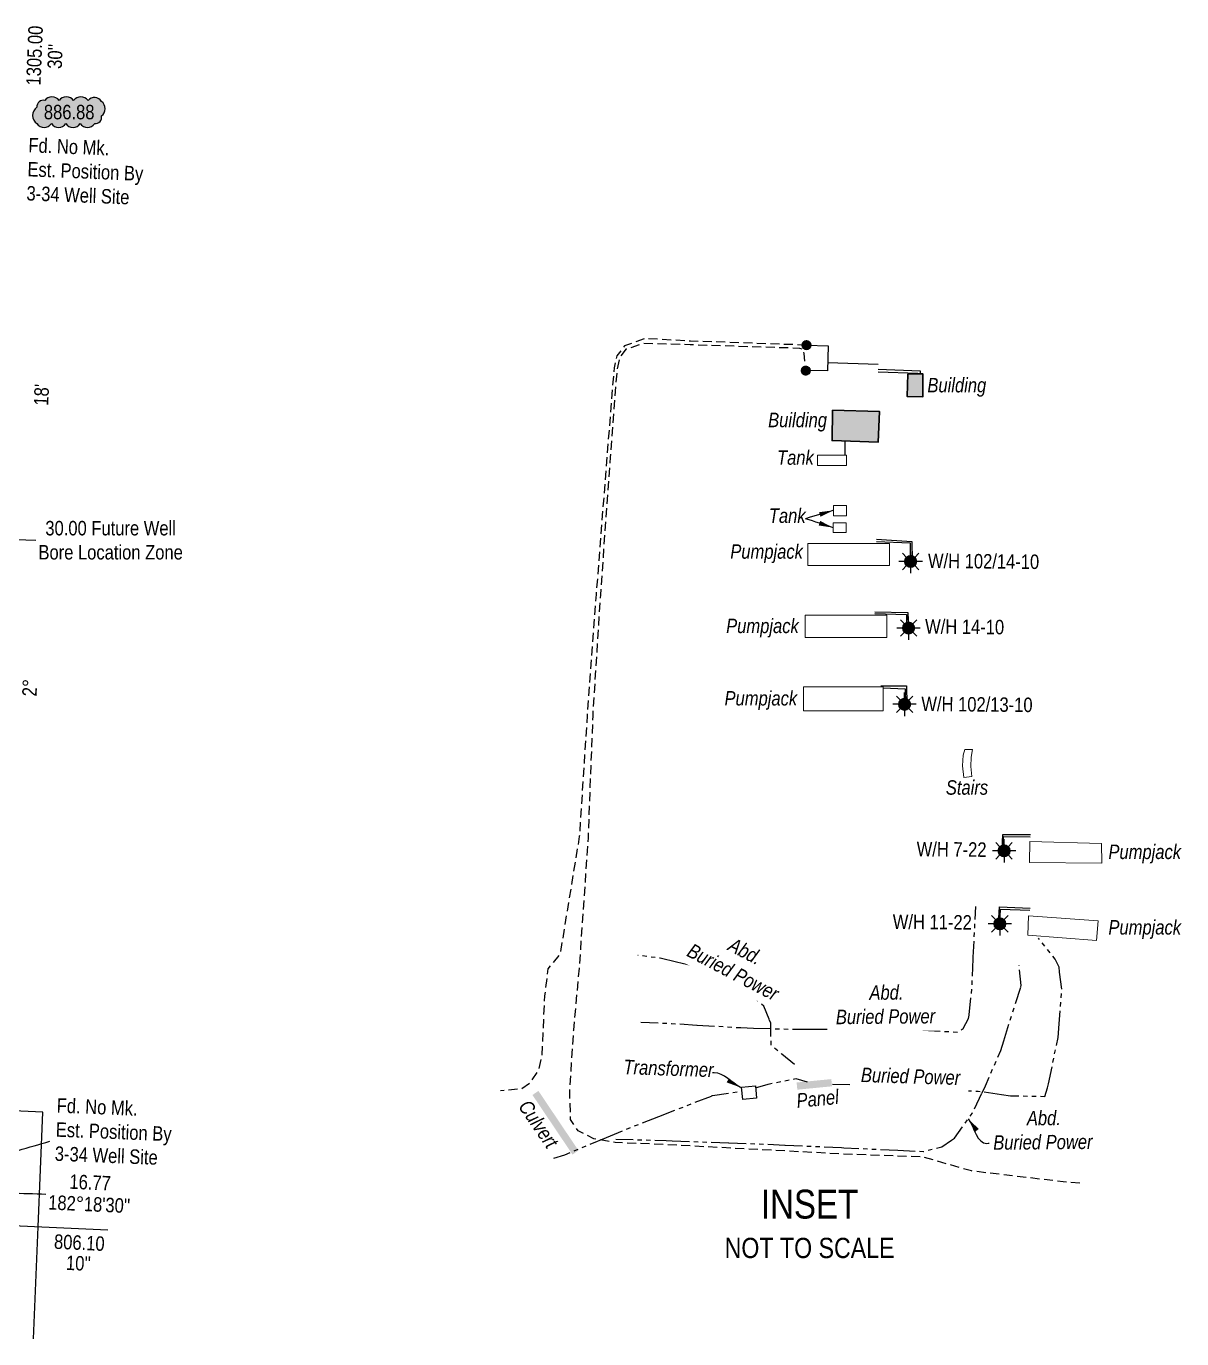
# Model space of a CAD drawing. Extents: x 307694 to 312040, y 5817589 to 5820267.
# Drawn here: x 311240 to 312040, y 5817817 to 5818725 of the extents above; entities that cross this region are included whole.
import ezdxf
from ezdxf.enums import TextEntityAlignment as Align

# ---------------------------------------------------------------- set-up
doc = ezdxf.new("R2010")
doc.units = 0
doc.header["$LTSCALE"] = 5
doc.header["$PDMODE"] = 35
doc.header["$PDSIZE"] = 0.5
doc.linetypes.add('POWERLINE5', pattern=[7.8, 2.4, -0.6, 0.6, -0.6, 0.6, -0.6, 2.4])
doc.linetypes.add('UG_PIPE', pattern=[1.875, 1.25, -0.625])
doc.layers.get('Defpoints').update_dxf_attribs({"color": 9})
for name, color, linetype, lineweight in [('AS-GENERAL', 48, 'Continuous', 18), ('C-WS-T', 13, 'Continuous', 9), ('T-TEXT', 48, 'Continuous', 18)]:
    doc.layers.add(name, color=color, linetype=linetype, lineweight=lineweight)
for name, color, linetype, true_color in [('AS-PIPE-AG', 7, 'Continuous', 0x7d00fa), ('AS-STRUCTURE-H', 7, 'Continuous', 0xa8a8a8), ('AS-STRUCTURE-T', 7, 'Continuous', 0x454545)]:
    doc.layers.add(name, color=color, linetype=linetype, true_color=true_color)
for name, color, linetype in [('AS-PIPE-UG', 44, 'UG_PIPE'), ('AS-POWER-EXISTING', 72, 'POWERLINE5'), ('AS-POWER-EXISTING-T', 72, 'Continuous'), ('AS-SYMBOL', 7, 'Continuous'), ('C-RW', 13, 'Continuous'), ('C-WS-S', 8, 'Continuous'), ('DETAIL-T', 7, 'Continuous'), ('L-BD', 7, 'Continuous'), ('L-BD1', 253, 'Continuous'), ('L-MON', 1, 'Continuous'), ('L-SEC', 7, 'Continuous'), ('P-BUFFER-PURPLE-T', 187, 'Continuous'), ('P-ELEVATION', 7, 'Continuous')]:
    doc.layers.add(name, color=color, linetype=linetype)
doc.layers.add('AS-STRUCTURE', color=7, linetype='Continuous', lineweight=30, true_color=0x595959)
doc.styles.add('80', font='ARIALN.TTF', dxfattribs={"height": 10})
doc.styles.add('80CG', font='ARIALN.TTF', dxfattribs={"height": 10})
doc.styles.add('80L', font='ARIALN.TTF', dxfattribs={"height": 10})
doc.dimstyles.new('Compass 5 000', dxfattribs={"dimscale": 5, "dimtxt": 9, "dimasz": 2, "dimexe": 0.2, "dimexo": 0.0625, "dimgap": 0.5, "dimtad": 0, "dimtih": 1, "dimtoh": 1, "dimzin": 0, "dimdsep": 46, "dimtxsty": '80CG', "dimcen": 0.1, "dimse1": 1, "dimse2": 1, "dimclrd": 256, "dimclrt": 256, "dimaunit": 1, "dimadec": 4, "dimazin": 0, "dimtfac": 0.06, "dimtofl": 0, "dimtmove": 0, "dimatfit": 1, "dimfxl": 0.2, "dimtolj": 1, "dimtzin": 0, "dimlwd": -1, "dimarcsym": 0})

# ---------------------------------------------------------------- blocks, each defined once
blk = doc.blocks.new('wa')
at = {"layer": 'P-ELEVATION'}
h = blk.add_hatch(color=111, dxfattribs=at)
h.dxf.hatch_style = 1
edge = h.paths.add_edge_path()
edge.add_arc((-17.35, -4.5), 6.1, 215, 325)
edge.add_arc((-7.35, -4.5), 6.1, 215, 325)
edge.add_arc((2.65, -4.5), 6.1, 215, 325)
edge.add_arc((12.65, -4.5), 6.1, 215, 325)
edge.add_arc((18.14, -3.7), 4.32, 263.43363, 373.43363)
edge.add_arc((18.85, 2.3), 6.1, 305, 415)
edge.add_arc((17.45, 4.39), 5.69, 30.69553, 140.69553)
edge.add_arc((8.05, 4.5), 6.1, 35, 145)
edge.add_arc((-1.95, 4.5), 6.1, 35, 145)
edge.add_arc((-11.95, 4.5), 6.1, 35, 145)
edge.add_arc((-18.04, 3.81), 4.33, 75.42608, 185.42608)
edge.add_arc((-18.36, -2.3), 6.96, 125, 235)
at = {"color": 240, "flags": 128}
blk.add_lwpolyline([(-22.35, -8, 0.520567), (-12.35, -8, 0.520567), (-2.35, -8, 0.520567), (7.65, -8, 0.520567), (17.65, -8, 0.520567), (22.35, -2.7, 0.520567), (22.35, 7.3, 0.520567), (13.05, 8, 0.520567), (3.05, 8, 0.520567), (-6.95, 8, 0.520567), (-16.95, 8, 0.520567), (-22.35, 3.4, 0.520567)], format="xyb", close=True, dxfattribs=at)
at = {"layer": 'P-ELEVATION', "color": 240, "flags": 128}
blk.add_lwpolyline([(0, 0, 12.5, 0, 0), (-12.42, -6.43, 0, 0, 0)], format="xyseb", dxfattribs=at)
at = {"layer": 'P-ELEVATION', "color": 240, "style": '80'}
blk.add_attdef('ELEVATION', text='', height=10, dxfattribs=at).set_placement((0, 0), align=Align.MIDDLE_CENTER)
blk = doc.blocks.new('RISER')
h = blk.add_hatch(color=255)
h.dxf.hatch_style = 1
edge = h.paths.add_edge_path()
edge.add_arc((0, 0), 0.7, 0, 360)
blk.add_hatch(color=13).paths.add_polyline_path([(0.58, -0.15), (-0.58, -0.15, 0.774597)])
at = {"color": 13}
blk.add_line((-0.58, -0.15), (0.58, -0.15), dxfattribs=at)
blk.add_circle((0, 0), 0.6, dxfattribs=at)
blk = doc.blocks.new('GAS')
h = blk.add_hatch(color=255)
h.dxf.hatch_style = 1
edge = h.paths.add_edge_path()
edge.add_arc((0, 0), 0.9, 0, 360)
for p, q in [((-0.81, 0), (-1.62, 0)), ((-0.57, 0.57), (-1.14, 1.14)), ((0, 0.81), (0, 1.62)), ((0.57, 0.57), (1.14, 1.14)), ((1.62, 0), (0.81, 0)), ((-0.57, -0.57), (-1.14, -1.14)), ((0, -0.81), (0, -1.62)), ((1.14, -1.14), (0.57, -0.57))]:
    blk.add_line(p, q)
blk.add_circle((0, 0), 0.8)
blk = doc.blocks.new('*D473')
at = {"layer": 'Defpoints', "color": 0, "transparency": 16777216}
for p in [(311147.54, 5818372.67), (311222.47, 5818369.64), (311222.51, 5818370.49)]:
    blk.add_point(p, dxfattribs=at)
at = {"layer": 'P-BUFFER-PURPLE-T', "transparency": 16777216}
for p, q in [((311137.58, 5818373.91), (311127.59, 5818374.32)), ((311232.5, 5818370.09), (311246.4, 5818369.53))]:
    blk.add_line(p, q, dxfattribs=at)
for points in [[(311137.65, 5818375.58), (311137.51, 5818372.25), (311147.57, 5818373.51)], [(311232.57, 5818371.75), (311232.43, 5818368.42), (311222.51, 5818370.49)]]:
    blk.add_solid(points, dxfattribs=at)
at = {"layer": 'P-BUFFER-PURPLE-T', "transparency": 16777216, "insert": (311298.23, 5818369.53), "char_height": 10, "attachment_point": 5, "style": '80CG'}
blk.add_mtext('\\A1;30.00 Future Well\\PBore Location Zone', dxfattribs=at)

msp = doc.modelspace()

# ---------------------------------------------------------------- hatches: boundary and pattern name
at = {"layer": 'AS-STRUCTURE-H'}
h = msp.add_hatch(color=256, dxfattribs=at)
h.dxf.hatch_style = 1
h.paths.add_polyline_path([(311850.085, 5818484.655), (311860.605, 5818484.655), (311860.596, 5818468.938), (311849.748, 5818469.04)])
h = msp.add_hatch(color=256, dxfattribs=at)
h.dxf.hatch_style = 1
h.paths.add_polyline_path([(311797.929, 5818459.702), (311830.645, 5818458.637), (311829.722, 5818437.503), (311797.754, 5818438.587)])

# ---------------------------------------------------------------- linework, layer by layer
at = {"layer": 'AS-GENERAL'}
for points in [[(311787.596, 5818428.398), (311807.65, 5818428.398), (311807.65, 5818421.403), (311787.596, 5818421.403)], [(311798.81, 5818393.714), (311807.762, 5818393.714), (311807.762, 5818386.437), (311798.81, 5818386.437)], [(311798.515, 5818381.717), (311807.467, 5818381.717), (311807.467, 5818374.932), (311798.515, 5818374.932)], [(311780.904, 5818367.393), (311837.414, 5818367.393), (311837.414, 5818352.079), (311780.904, 5818352.079)], [(311779.162, 5818317.625), (311835.675, 5818317.625), (311835.675, 5818302.176), (311779.162, 5818302.176)], [(311777.927, 5818268.194), (311833.164, 5818268.194), (311833.164, 5818251.614), (311777.927, 5818251.614)], [(311934.694, 5818161.191), (311984.395, 5818159.791), (311984.499, 5818146.033), (311934.527, 5818146.513)], [(311933.239, 5818096.318), (311980.739, 5818092.518), (311981.954, 5818106.278), (311933.654, 5818109.533)]]:
    msp.add_lwpolyline(points, close=True, dxfattribs=at)
at = {"layer": 'AS-GENERAL', "flags": 128}
msp.add_lwpolyline([(311894.505, 5818205.951), (311893.835, 5818212.976), (311894.003, 5818219.5), (311895.007, 5818224.685), (311889.652, 5818224.685), (311888.481, 5818220.838), (311888.146, 5818213.478), (311888.983, 5818205.45)], close=True, dxfattribs=at)
at = {"layer": 'AS-GENERAL', "const_width": 5, "flags": 128}
for points in [[(311797.454, 5817994.143), (311773.444, 5817991.803)], [(311592.364, 5817987.043), (311620.079, 5817945.833)]]:
    msp.add_lwpolyline(points, dxfattribs=at)
at = {"layer": 'AS-PIPE-AG', "flags": 128}
for points in [[(311780.019, 5818504.608), (311794.996, 5818504.109), (311794.586, 5818486.785), (311779.469, 5818486.963)], [(311794.723, 5818492.563), (311829.609, 5818491.375)], [(311829.709, 5818486.24), (311857.209, 5818485.289), (311857.209, 5818484.655)], [(311829.767, 5818487.986), (311858.691, 5818486.727), (311858.691, 5818484.655)], [(311806.647, 5818438.285), (311806.647, 5818428.398)], [(311828.576, 5818368.737), (311851.696, 5818367.8), (311851.934, 5818356.26)], [(311828.608, 5818370.214), (311853.007, 5818368.81), (311853.115, 5818355.855)], [(311827.267, 5818320.14), (311850.193, 5818319.524), (311850.398, 5818308.79)], [(311827.267, 5818318.841), (311849.304, 5818318.157), (311849.372, 5818308.449)], [(311831.388, 5818268.885), (311849.246, 5818268.748), (311849.408, 5818256.072)], [(311833.164, 5818267.415), (311848.324, 5818266.837), (311848.469, 5818256.289)], [(311915.471, 5818155.101), (311915.927, 5818165.845), (311935.013, 5818165.908)], [(311916.057, 5818155.036), (311916.513, 5818164.608), (311934.965, 5818164.211)], [(311913.041, 5818104.191), (311913.557, 5818115.787), (311934.811, 5818114.944)], [(311913.899, 5818104.093), (311914.459, 5818114.241), (311934.779, 5818113.529)]]:
    msp.add_lwpolyline(points, dxfattribs=at)
at = {"layer": 'AS-PIPE-UG', "flags": 128}
for points in [[(311780.019, 5818504.608), (311699.629, 5818507.418), (311668.219, 5818509.133), (311653.994, 5818504.073), (311648.794, 5818497.218), (311646.769, 5818488.913), (311641.789, 5818427.098), (311634.374, 5818332.138), (311628.149, 5818248.188), (311622.744, 5818164.518), (311609.444, 5818083.503), (311600.989, 5818073.053), (311598.669, 5818054.363), (311597.429, 5818028.628), (311596.624, 5818012.368), (311594.319, 5818002.593), (311588.264, 5817993.563), (311582.994, 5817989.908), (311568.099, 5817988.563)], [(311969.347, 5817924.547), (311957.649, 5817925.533), (311894.194, 5817933.043), (311860.654, 5817942.753), (311805.539, 5817944.753), (311739.959, 5817948.198), (311682.429, 5817951.293), (311647.474, 5817952.748), (311632.754, 5817955.408), (311621.829, 5817960.913), (311616.724, 5817968.683), (311616.064, 5817987.813), (311618.829, 5818030.523), (311622.829, 5818073.358), (311629.029, 5818163.703), (311632.224, 5818248.048), (311637.529, 5818331.798), (311644.369, 5818427.068), (311649.054, 5818488.178), (311650.794, 5818495.888), (311655.369, 5818501.943), (311667.424, 5818506.048), (311699.484, 5818505.048), (311775.139, 5818502.618), (311777.594, 5818501.808), (311778.129, 5818498.903), (311779.469, 5818486.963)]]:
    msp.add_lwpolyline(points, dxfattribs=at)
at = {"layer": 'AS-POWER-EXISTING', "flags": 128}
for points in [[(311665.259, 5818035.983), (311686.659, 5818035.118), (311734.629, 5818032.238), (311772.369, 5818031.113), (311840.019, 5818031.698), (311884.934, 5818029.158), (311888.474, 5818031.688), (311892.279, 5818038.483), (311894.664, 5818060.143), (311895.479, 5818080.993), (311897.259, 5818116.193)], [(311798.144, 5817993.178), (311832.349, 5817992.313), (311867.859, 5817989.298), (311898.794, 5817988.338), (311921.329, 5817985.118), (311944.989, 5817984.678), (311946.964, 5817990.538), (311954.224, 5818025.408), (311956.859, 5818058.398), (311954.884, 5818074.083), (311952.214, 5818079.748), (311940.599, 5818094.078)], [(311771.649, 5818006.668), (311763.004, 5818013.788), (311755.599, 5818020.003), (311755.229, 5818035.263), (311750.419, 5818047.168), (311742.129, 5818054.228), (311703.604, 5818074.263), (311678.714, 5818080.383), (311663.164, 5818082.218)], [(311648.009, 5817955.148), (311682.959, 5817954.073), (311740.504, 5817952.063), (311805.919, 5817949.133), (311860.929, 5817946.548), (311873.729, 5817949.678), (311882.554, 5817955.873), (311894.639, 5817972.818), (311903.919, 5817991.933), (311914.529, 5818016.543), (311928.709, 5818061.513), (311927.194, 5818075.538)], [(311744.714, 5817990.658), (311753.479, 5817993.193), (311772.539, 5817996.963), (311780.594, 5817994.663)], [(311605.147, 5817941.927), (311612.784, 5817944.253), (311665.254, 5817965.968), (311715.009, 5817985.248), (311735.014, 5817988.318)]]:
    msp.add_lwpolyline(points, dxfattribs=at)
at = {"layer": 'AS-POWER-EXISTING', "linetype": 'Continuous', "flags": 128}
msp.add_lwpolyline([(311745.494, 5817983.548), (311735.884, 5817982.548), (311735.129, 5817991.038), (311744.679, 5817992.028)], close=True, dxfattribs=at)
at = {"layer": 'AS-STRUCTURE'}
for points in [[(311850.085, 5818484.655), (311860.605, 5818484.655), (311860.596, 5818468.938), (311849.748, 5818469.04)], [(311797.929, 5818459.702), (311830.645, 5818458.637), (311829.722, 5818437.503), (311797.754, 5818438.587)]]:
    msp.add_lwpolyline(points, close=True, dxfattribs=at)
at = {"layer": 'C-RW', "flags": 128}
msp.add_lwpolyline([(311244.818, 5817816.936), (311248.048, 5817894.284), (311251.363, 5817973.657), (311016.315, 5817984.335), (311014.614, 5817946.877), (311212.341, 5817937.895), (311207.352, 5817818.447)], dxfattribs=at)
at = {"layer": 'L-SEC', "flags": 128}
msp.add_lwpolyline([(311296.232, 5817892.069), (310419.405, 5817931.928)], dxfattribs=at)

# ---------------------------------------------------------------- block references
at = {"layer": 'AS-SYMBOL', "color": 4, "xscale": 4.999555549999981, "yscale": 4.999555549999981, "zscale": 4.999555549999981}
for p in [(311780.019, 5818504.608), (311779.469, 5818486.963)]:
    msp.add_blockref('RISER', p, dxfattribs=at)
at = {"layer": 'C-WS-S', "xscale": 4.999555549999981, "yscale": 4.999555549999981, "zscale": 4.999555549999981}
for p in [(311852.144, 5818354.878), (311850.725, 5818308.81), (311847.948, 5818256.024), (311916.824, 5818154.633), (311913.899, 5818104.093)]:
    msp.add_blockref('GAS', p, dxfattribs=at)
at = {"layer": 'P-ELEVATION', "xscale": 0.9998350967574117, "yscale": 0.9998350967574117, "zscale": 0.9998350967574117}
msp.add_blockref('wa', (311269.522, 5818665.894), dxfattribs=at).add_auto_attribs({'ELEVATION': '886.88'})

# ---------------------------------------------------------------- texts
at = {"layer": 'AS-POWER-EXISTING', "insert": (311652.743, 5818010.15), "char_height": 9.99911, "attachment_point": 1, "rotation": 357.999518, "style": '80L'}
msp.add_mtext_dynamic_manual_height_columns('\\pi0.76276;{\\fArial Narrow|b0|i1|c0|p34;Transformer}', width=63.47089, gutter_width=47.496, heights=[0], dxfattribs=at)
at = {"layer": 'AS-STRUCTURE-T', "char_height": 9.99911, "attachment_point": 1, "style": '80L'}
for insert in [(311863.437, 5818481.912), (311753.172, 5818457.81)]:
    msp.add_mtext_dynamic_manual_height_columns('\\pi0.29895;{\\fArial Narrow|b0|i1|c0|p34;Building}', width=40.82625, gutter_width=47.496, heights=[0], dxfattribs=dict(at, insert=insert))
at = {"layer": 'C-WS-T', "char_height": 9.99905, "attachment_point": 1, "rotation": 359.450131, "style": '80L'}
for s, width, insert in [('\\pi0.12843;W/H 102/14-10', 76.57294, (311864.046, 5818360.399)), ('\\pi0.12843;W/H 14-10', 54.27629, (311862.084, 5818314.968)), ('\\pi0.12843;W/H 102/13-10', 76.57294, (311859.468, 5818261.366)), ('\\pi0.12843;W/H 7-22', 47.86489, (311856.241, 5818160.887)), ('\\pi0.12843;W/H 11-22', 54.23537, (311839.696, 5818110.603))]:
    msp.add_mtext_dynamic_manual_height_columns(s, width=width, gutter_width=49.995, heights=[0], dxfattribs=dict(at, insert=insert))
at = {"layer": 'DETAIL-T', "color": 3, "insert": (311782.156, 5817896.351), "char_height": 19.99822, "width": 116.9645, "attachment_point": 5, "style": '80CG'}
msp.add_mtext('INSET\\P{\\H0.7x;NOT TO SCALE}', dxfattribs=at)
at = {"layer": 'L-BD', "style": '80L'}
for s, rotation, p in [('1305.00', 87.6912, (311245.5, 5818705.006)), ("30''", 87.6912, (311259.737, 5818704.432)), ('806.10', 357.3972, (311276.572, 5817883.454)), ("10''", 357.3972, (311275.924, 5817869.22))]:
    msp.add_text(s, height=9.9991, rotation=rotation, dxfattribs=at).set_placement(p, align=Align.MIDDLE)
at = {"layer": 'L-BD1', "style": '80L'}
for s, p in [("18'", (311250.295, 5818470.224)), ('2°', (311242.121, 5818267.492))]:
    msp.add_text(s, height=9.9991, rotation=87.6912, dxfattribs=at).set_placement(p, align=Align.MIDDLE)
at = {"layer": 'L-BD1', "insert": (311255.287, 5817931.443), "char_height": 9.99911, "width": 56.30236, "attachment_point": 1, "rotation": 357.397247, "line_spacing_factor": 0.9, "style": '80L'}
msp.add_mtext("\\pi14.70422;16.77 \\P\\pi0.66386;182°18'30''", dxfattribs=at)
at = {"layer": 'L-MON', "char_height": 9.99836, "attachment_point": 1, "rotation": 357.716306, "style": '80L'}
for insert in [(311241.528, 5818648.107), (311261.142, 5817983.459)]:
    msp.add_mtext_dynamic_manual_height_columns('Fd. No Mk.\\PEst. Position By\\P3-34 Well Site', width=80.22328, gutter_width=49.996, heights=[0], dxfattribs=dict(at, insert=insert))
at = {"layer": 'T-TEXT', "char_height": 9.99911, "attachment_point": 1, "style": '80L'}
for s, width, insert in [('\\pi0.76276;{\\fArial Narrow|b0|i1|c0|p34;Tank}', 26.17544, (311758.858, 5818431.791)), ('\\pi0.76276;{\\fArial Narrow|b0|i1|c0|p34;Tank}', 26.17544, (311753.184, 5818391.559)), ('\\pi0.32623;{\\fArial Narrow|b0|i1|c0|p34;Pumpjack}', 51.0027, (311726.947, 5818366.774)), ('\\pi0.32623;{\\fArial Narrow|b0|i1|c0|p34;Pumpjack}', 51.0027, (311724.087, 5818315.305)), ('\\pi0.32623;{\\fArial Narrow|b0|i1|c0|p34;Pumpjack}', 51.0027, (311722.957, 5818265.202)), ('\\pi0.45583;{\\fArial Narrow|b0|i1|c0|p34;Stairs}', 29.35387, (311876.061, 5818203.473)), ('\\pi0.32623;{\\fArial Narrow|b0|i1|c0|p34;Pumpjack}', 51.0027, (311988.757, 5818158.935)), ('\\pi0.32623;{\\fArial Narrow|b0|i1|c0|p34;Pumpjack}', 51.0027, (311988.757, 5818106.69))]:
    msp.add_mtext_dynamic_manual_height_columns(s, width=width, gutter_width=47.496, heights=[0], dxfattribs=dict(at, insert=insert))
for s, width, insert, rotation in [('\\pi0.32623;{\\fArial Narrow|b0|i1|c0|p34;Panel}', 29.87906, (311772.327, 5817986.589), 5.566432), ('\\pi0.56837;{\\fArial Narrow|b0|i1|c0|p34;Culvert}', 36.82251, (311588.039, 5817983.782), 304.48938)]:
    msp.add_mtext_dynamic_manual_height_columns(s, width=width, gutter_width=47.496, heights=[0], dxfattribs=dict(at, insert=insert, rotation=rotation))

# ---------------------------------------------------------------- dimensions: what is measured, and where the dimension line sits
at = {"layer": 'P-BUFFER-PURPLE-T'}
dim = msp.add_linear_dim(base=(311222.506, 5818370.489), p1=(311147.54, 5818372.666), p2=(311222.472, 5818369.645), angle=357.691213, text='30.00 Future Well\\PBore Location Zone', dimstyle='Compass 5 000', dxfattribs=at)
dim.commit()
dim.dimension.update_dxf_attribs({"geometry": '*D473', "text_midpoint": (311298.229, 5818369.525), "dimtype": 161})

# ---------------------------------------------------------------- leaders
at = {"layer": 'AS-POWER-EXISTING', "path_type": 1}
msp.add_leader([(311734.267, 5817990.903), (311716.182, 5818001.026), (311714.842, 5818001.026)], dimstyle='Compass 5 000', override={"dimgap": 0.5, "dimtad": 0}, dxfattribs=at)
at = {"layer": 'L-BD1', "path_type": 1}
msp.add_leader([(311204.283, 5817918.486), (311253.439, 5817917.092)], dimstyle='Compass 5 000', override={"dimgap": 0.5, "dimtad": 0}, dxfattribs=at)
at = {"layer": 'L-MON', "path_type": 1}
msp.add_leader([(311212.529, 5817940.939), (311256.098, 5817953.63)], dimstyle='Compass 5 000', override={"dimgap": 0.5, "dimtad": 0}, dxfattribs=at)
at = {"layer": 'T-TEXT', "path_type": 1}
for points in [[(311798.81, 5818390.28), (311779.444, 5818384.476)], [(311798.515, 5818378.277), (311779.444, 5818384.476)]]:
    msp.add_leader(points, dimstyle='Compass 5 000', override={"dimgap": 0.5, "dimtad": 0}, dxfattribs=at)

# ---------------------------------------------------------------- next in the draw order: texts
at = {"layer": 'AS-POWER-EXISTING-T', "char_height": 9.99894, "attachment_point": 1, "style": '80L', "bg_fill": 2}
for s, insert, rotation in [('\\pi23.71051;{\\fArial Narrow|b0|i1|c0|p34;Abd. \\P\\pi0.29895;Buried Power}', (311708.497, 5818105.947), 332.523227), ('\\pi23.71051;{\\fArial Narrow|b0|i1|c0|p34;Abd. \\P\\pi0.29895;Buried Power}', (311799.86, 5818061.287), 0.49545), ('\\pi0.29895;{\\fArial Narrow|b0|i1|c0|p34;Buried Power}', (311817.599, 5818004.627), 358.270177), ('\\pi23.71051;{\\fArial Narrow|b0|i1|c0|p34;Abd. \\P\\pi0.29895;Buried Power}', (311908.841, 5817974.378), 0.49545)]:
    msp.add_mtext_dynamic_manual_height_columns(s, width=69.84702, gutter_width=49.992, heights=[0], dxfattribs=dict(at, insert=insert, rotation=rotation))

# ---------------------------------------------------------------- next in the draw order: leaders
at = {"layer": 'AS-POWER-EXISTING-T', "path_type": 1}
msp.add_leader([(311891.971, 5817969.077), (311904.953, 5817952.141), (311906.487, 5817952.333)], dimstyle='Compass 5 000', override={"dimgap": 0.5, "dimtad": 0}, dxfattribs=at)

doc.saveas('drawing.dxf')
